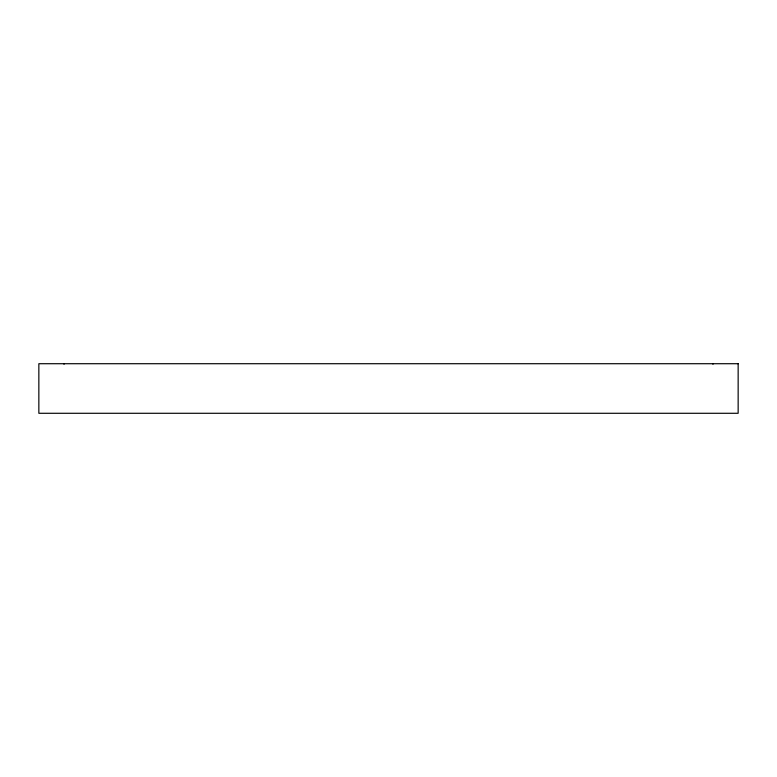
<?xml version="1.0" encoding="UTF-8"?>
<svg xmlns="http://www.w3.org/2000/svg" width="777" height="777" viewBox="0 0 777 777"><rect width="100%" height="100%" fill="white"/><g stroke="black" fill="none" stroke-linecap="round" stroke-linejoin="round"><path stroke-width="1.17" d="M712.965 363.714L712.965 364.238M64.035 363.714L64.035 364.238M738.15 363.714L38.85 363.714L38.85 413.286L738.15 413.286L738.15 363.714"/></g></svg>
